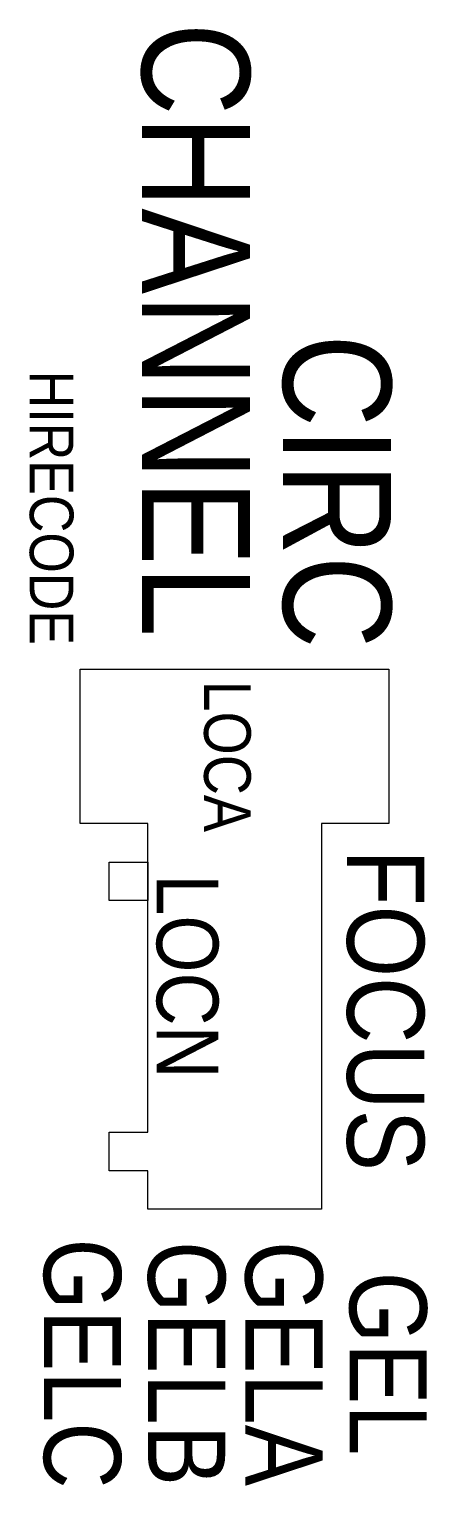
# Model space of a CAD drawing. Extents: x 2560 to 2818, y -1060 to -116.
import ezdxf
from ezdxf.enums import TextEntityAlignment as Align

# ---------------------------------------------------------------- set-up
doc = ezdxf.new("R2010")
doc.units = 0
doc.header["$MEASUREMENT"] = 0
for name, color, linetype in [('CHANNEL', 3, 'CONTINUOUS'), ('CIRC', 6, 'CONTINUOUS'), ('FOCUS', 30, 'CONTINUOUS'), ('GEL', 1, 'CONTINUOUS'), ('LANTERNS', 4, 'CONTINUOUS'), ('LOCATION', 7, 'CONTINUOUS')]:
    doc.layers.add(name, color=color, linetype=linetype)

msp = doc.modelspace()

# ---------------------------------------------------------------- linework, layer by layer
at = {"layer": 'LANTERNS', "color": 0}
msp.add_lwpolyline([(2749.4, -880.34), (2636.9, -880.34), (2636.9, -855.34), (2611.9, -855.34), (2611.9, -830.34), (2636.9, -830.34), (2636.9, -655.34), (2636.9, -680.34), (2611.9, -680.34), (2611.9, -655.34), (2636.9, -655.34), (2636.9, -630.34), (2593.15, -630.34), (2593.15, -530.34), (2693.15, -530.34), (2793.15, -530.34), (2793.15, -630.34), (2749.4, -630.34), (2749.4, -880.34)], dxfattribs=at)

# ---------------------------------------------------------------- texts
at = {"layer": 'CHANNEL', "width": 0.89}
msp.add_attdef('CHANNEL', text='', height=70, rotation=270, dxfattribs=at).set_placement((2633.04, -310.48), align=Align.CENTER)
at = {"layer": 'CIRC', "width": 0.89}
msp.add_attdef('CIRC', text='', height=70, rotation=270, dxfattribs=at).set_placement((2724.61, -415.15), align=Align.CENTER)
at = {"layer": 'FOCUS', "width": 0.89}
msp.add_attdef('FOCUS', text='', height=50, rotation=270, dxfattribs=at).set_placement((2766.07, -751.33), align=Align.CENTER)
at = {"layer": 'GEL', "width": 0.89}
for tag, p in [('GELC', (2569.53, -980.27)), ('GELB', (2637.08, -980.27)), ('GELA', (2700.13, -980.27)), ('GEL', (2767.68, -980.27))]:
    msp.add_attdef(tag, text='', height=50, rotation=270, dxfattribs=at).set_placement(p, align=Align.CENTER)
at = {"layer": 'LANTERNS', "color": 0, "width": 0.89, "flags": 1}
for tag, p, s, height in [('HIRECODE', (2560.38, -336.95), 'C', 28.3), ('LOCA', (2673.36, -537.78), '', 30.26)]:
    msp.add_attdef(tag, p, s, height=height, rotation=270, dxfattribs=at)
at = {"layer": 'LOCATION', "width": 0.89}
msp.add_attdef('LOCN', text='', height=40, rotation=270, dxfattribs=at).set_placement((2642.64, -729.51), align=Align.CENTER)

doc.saveas('drawing.dxf')
